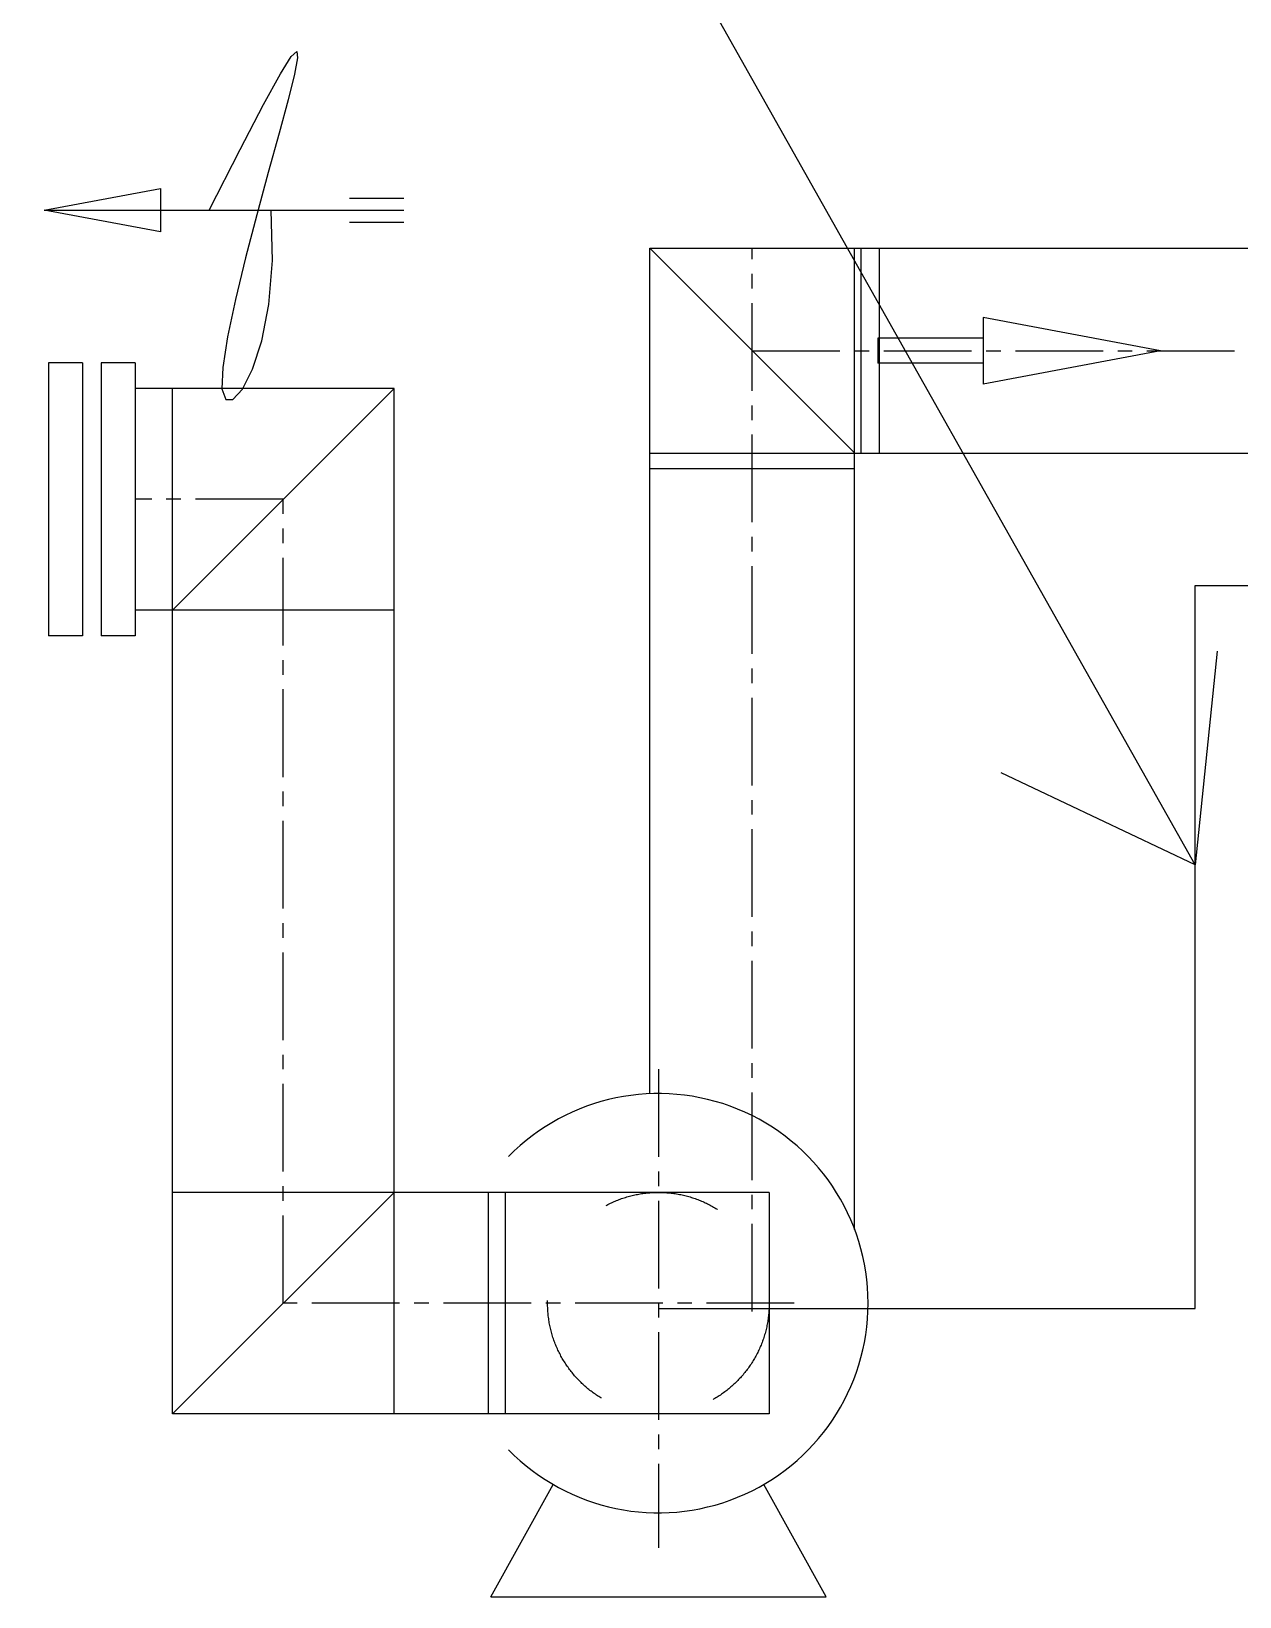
# Model space of a CAD drawing. Header units: millimetres. Extents: x 8533 to 164433, y 5768 to 115327.
# Drawn here: x 83297 to 85881, y 25434 to 28781 of the extents above; entities that cross this region are included whole.
import ezdxf

# ---------------------------------------------------------------- set-up
doc = ezdxf.new("R2010")
doc.units = ezdxf.units.MM
doc.header["$LTSCALE"] = 250
doc.linetypes.add('CENTER2', pattern=[1.125, 0.75, -0.125, 0.125, -0.125])
doc.linetypes.add('HIDDEN', pattern=[2, 1, -1])
for name, color, linetype in [('AA-XXXX-DIMS', 7, 'Continuous'), ('p', 3, 'Continuous'), ('st', 4, 'Continuous'), ('전실제연_인버터', 3, 'Continuous')]:
    doc.layers.add(name, color=color, linetype=linetype)
doc.styles.add('맑은고딕', font='')
doc.styles.get('맑은고딕').set_extended_font_data('Malgun Gothic')
doc.dimstyles.new('DIM_40', dxfattribs={"dimscale": 250, "dimtxt": 3, "dimasz": 1.5, "dimexe": 2, "dimexo": 2.5, "dimgap": 1, "dimtad": 1, "dimdec": 0, "dimzin": 0, "dimdsep": 46, "dimtxsty": '맑은고딕', "dimblk1": 'DIMDOT', "dimblk2": 'DIMDOT', "dimsah": 1, "dimcen": 0.09, "dimdle": 2, "dimclrd": 7, "dimclre": 7, "dimclrt": 3, "dimadec": 0, "dimazin": 0, "dimtfac": 1, "dimtdec": 0, "dimtix": 1, "dimtmove": 2, "dimatfit": 3, "dimldrblk": 'DIMDOT', "dimfxl": 1, "dimtolj": 1, "dimtzin": 0, "dimarcsym": 0})

# ---------------------------------------------------------------- blocks, each defined once
blk = doc.blocks.new('DIMDOT')
at = {"layer": 'AA-XXXX-DIMS'}
for p, q in [((0, -1.5), (0, 1.5)), ((-1.5, 0), (1.5, 0))]:
    blk.add_line(p, q, dxfattribs=at)
for radius in [0.5, 0.25]:
    blk.add_circle((0, 0), radius, dxfattribs=at)

msp = doc.modelspace()

# ---------------------------------------------------------------- linework, layer by layer
at = {"layer": 'p', "color": 1, "linetype": 'Continuous'}
for p, q in [((83324.4, 28398.7), (83573.1, 28445.1)), ((83573.1, 28445.1), (83573.1, 28352.3)), ((83573.1, 28352.3), (83324.4, 28398.7))]:
    msp.add_line(p, q, dxfattribs=at)
at = {"layer": 'p', "color": 1}
for p, q in [((83977.2, 28424.6), (84093.9, 28424.6)), ((83324.4, 28398.7), (84093.9, 28398.7)), ((83977.2, 28372.8), (84093.9, 28372.8))]:
    msp.add_line(p, q, dxfattribs=at)
msp.add_lwpolyline([(83677.7, 28398.7), (83743.6, 28528.1), (83793.8, 28624.4), (83829.8, 28690), (83852.9, 28727.1), (83864.7, 28737.8), (83866.5, 28724.6), (83859.8, 28689.4), (83846.1, 28634.7), (83826.8, 28563.1), (83803.9, 28479.3), (83779.4, 28388.7), (83755.4, 28296.5), (83733.9, 28207.9), (83717, 28128.2), (83706.6, 28062.6), (83704.8, 28016.4), (83712.8, 27993.7), (83728.3, 27994.2), (83748.4, 28016.2), (83769.9, 28058.5), (83789.9, 28119.3), (83805.2, 28197.3), (83812.8, 28291), (83809.7, 28398.7)], dxfattribs=at)
msp.add_lwpolyline([(83677.7, 28398.7), (83743.6, 28528.1), (83793.8, 28624.4), (83829.8, 28690), (83852.9, 28727.1), (83864.7, 28737.8), (83866.5, 28724.6), (83859.8, 28689.4), (83846.1, 28634.7), (83826.8, 28563.1), (83803.9, 28479.3), (83779.4, 28388.7), (83755.4, 28296.5), (83733.9, 28207.9), (83717, 28128.2), (83706.6, 28062.6), (83704.8, 28016.4), (83712.8, 27993.7), (83728.3, 27994.2), (83748.4, 28016.2), (83769.9, 28058.5), (83789.9, 28119.3), (83805.2, 28197.3), (83812.8, 28291), (83809.7, 28398.7)], dxfattribs=at)
at = {"layer": 'st', "color": 4}
for p, q in [((84619.5, 26509.6, 0), (84619.5, 28317.4, 0)), ((84619.5, 28317.4, 0), (88098.4, 28317.4, 0)), ((85058, 27878.9, 0), (84619.5, 28317.4, 0)), ((85057.4, 26219.6, 0), (85057.4, 28317.4, 0)), ((85070.8, 28317.4, 0), (85070.8, 27878.9, 0)), ((85110, 28317.4, 0), (85110, 27878.9, 0)), ((85331.9, 28169.3, 0), (85331.9, 28026.9, 0)), ((85711.2, 28098.1, 0), (85331.9, 28169.3, 0)), ((85107.1, 28124.9, 0), (85107.1, 28071.3, 0)), ((85331.9, 28124.9, 0), (85107.1, 28124.9, 0)), ((85711.2, 28098.1, 0), (85331.9, 28026.9, 0)), ((83407, 28072.5, 0), (83334, 28072.5, 0)), ((83334, 28072.5, 0), (83334, 27488.6, 0)), ((83407, 28072.5, 0), (83407, 27488.6, 0)), ((83519.3, 28072.5, 0), (83446.3, 28072.5, 0)), ((83446.3, 28072.5, 0), (83446.3, 27488.6, 0)), ((83519.3, 28072.5, 0), (83519.3, 27488.6, 0)), ((85331.9, 28071.3, 0), (85107.1, 28071.3, 0)), ((84072.7, 28017.5, 0), (83519.3, 28017.5, 0)), ((83598.8, 25824.9, 0), (83598.8, 28017.5, 0)), ((84072.7, 25824.9, 0), (84072.7, 28017.5, 0)), ((84619.5, 27879.4, 0), (88098.4, 27879.4, 0)), ((84619.5, 27846.3, 0), (85058, 27846.3, 0)), ((84072.7, 27543.6, 0), (83519.3, 27543.6, 0)), ((83407, 27488.6, 0), (83334, 27488.6, 0)), ((83519.3, 27488.6, 0), (83446.3, 27488.6, 0)), ((84874.8, 26298.7, 0), (83598.8, 26298.7, 0)), ((84273.6, 26298.7, 0), (84273.6, 25824.9, 0)), ((84310.5, 26298.7, 0), (84310.5, 25824.9, 0)), ((84874.8, 26298.7, 0), (84874.8, 25824.9, 0)), ((84874.8, 25824.9, 0), (83598.8, 25824.9, 0)), ((84279.3, 25434.3, 0), (84412.7, 25674.3, 0)), ((84996.5, 25434.3, 0), (84863.2, 25674.3, 0)), ((84279.3, 25434.3, 0), (84996.5, 25434.3, 0))]:
    msp.add_line(p, q, dxfattribs=at)
at = {"layer": 'st', "color": 1, "linetype": 'CENTER2'}
for p, q in [((84838.5, 26043.8, 0), (84838.5, 28317.4, 0)), ((84838.5, 28098.1, 0), (88098.4, 28098.1, 0)), ((83835.8, 27780.6, 0), (83519.3, 27780.6, 0)), ((83835.8, 26061.8, 0), (83835.8, 27780.6, 0)), ((84637.9, 26562.2, 0), (84637.9, 25538.6, 0)), ((84928.4, 26061.8, 0), (83835.8, 26061.8, 0))]:
    msp.add_line(p, q, dxfattribs=at)
at = {"layer": 'st'}
for p, q in [((83598.8, 27543.6, 0), (84072.7, 28017.5, 0)), ((83598.8, 25824.9, 0), (84072.7, 26298.7, 0))]:
    msp.add_line(p, q, dxfattribs=at)
at = {"layer": 'st', "color": 4, "linetype": 'HIDDEN'}
msp.add_circle((84637.9, 26061.8, 0), 236.9, dxfattribs=at)
at = {"layer": 'st', "color": 4}
msp.add_arc((84637.9, 26061.8, 0), 448.2, 224.3784, 135.6216, dxfattribs=at)
at = {"layer": '전실제연_인버터'}
for p, q in [((85785.7, 27595.9, 0), (86332.9, 27595.9, 0)), ((85785.7, 26050.4), (85785.7, 27595.9)), ((84637.9, 26050.4, 0), (85785.7, 26050.4, 0))]:
    msp.add_line(p, q, dxfattribs=at)

# ---------------------------------------------------------------- leaders
at = {"layer": '전실제연_인버터', "color": 1}
msp.add_leader([(85785.7, 26999.3), (84256, 29713), (80476.4, 29713)], dimstyle='DIM_40', override={"dimgap": 1, "dimtad": 0, "dimclrd": 1, "dimldrblk": 'Open90'}, dxfattribs=at)

doc.saveas('drawing.dxf')
